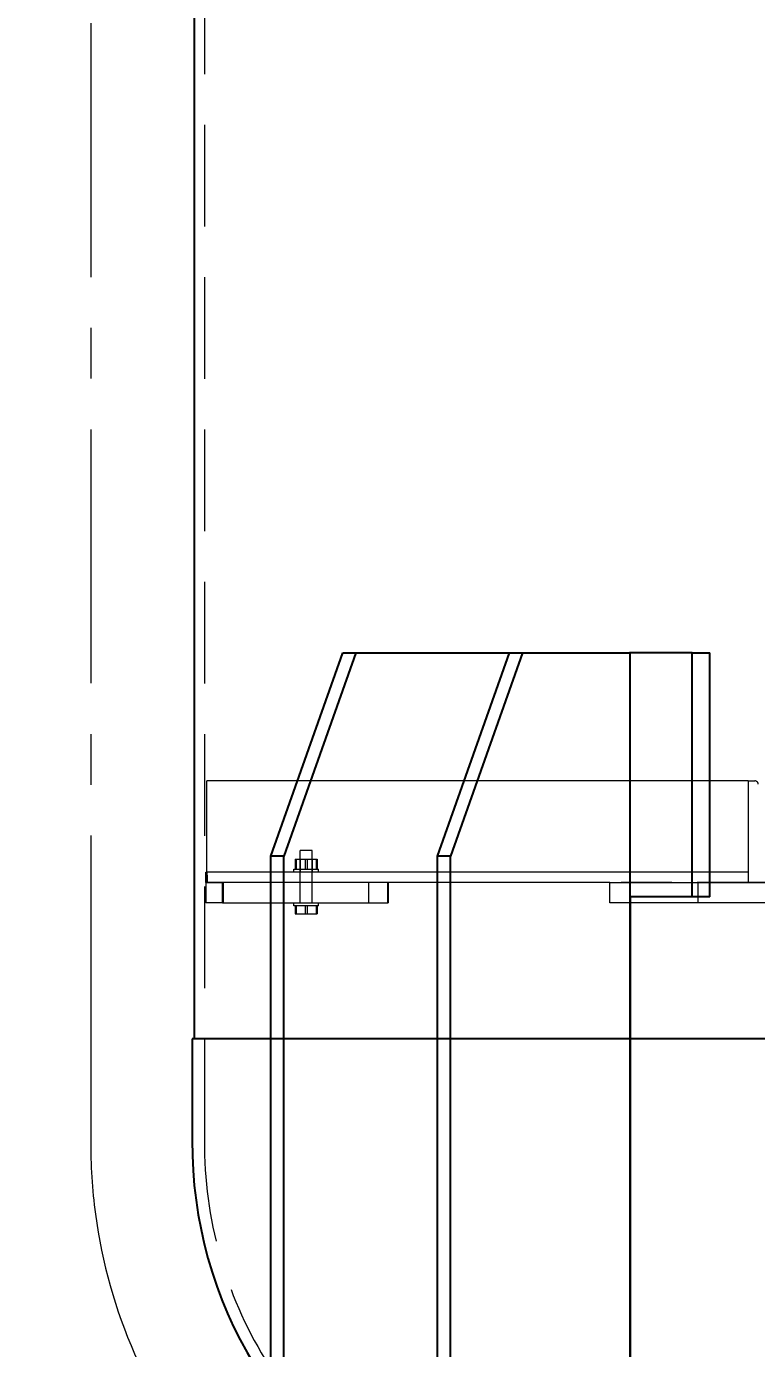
# Model space of a CAD drawing. Header units: millimetres. Extents: x -46397 to 283259, y -8690 to 23983.
# Drawn here: x 8759 to 9119, y 6584 to 7235 of the extents above; entities that cross this region are included whole.
import ezdxf

# ---------------------------------------------------------------- set-up
doc = ezdxf.new("R2010")
doc.units = ezdxf.units.MM
doc.linetypes.add('CENTER', pattern=[2, 1.25, -0.25, 0.25, -0.25])
doc.linetypes.add('HIDDENX2', pattern=[0.75, 0.5, -0.25])
doc.layers.get('Defpoints').update_dxf_attribs({"lineweight": 0})
for name, color, linetype, lineweight in [('DUONGCHINH', 7, 'Continuous', 25), ('DUONGTAM', 1, 'CENTER', 0), ('PHANTOM 2', 8, 'Continuous', 0)]:
    doc.layers.add(name, color=color, linetype=linetype, lineweight=lineweight)
doc.styles.add('GHI CHÚ 1', font='isocp_IV25.ttf', dxfattribs={"width": 0.8})
doc.dimstyles.new('1-30SCALE', dxfattribs={"dimtxt": 75, "dimasz": 75, "dimexe": 37.5, "dimexo": 30, "dimgap": 30, "dimtad": 1, "dimtoh": 1, "dimdec": 0, "dimdsep": 46, "dimtxsty": 'GHI CHÚ 1', "dimcen": 0.09, "dimclrd": 256, "dimclre": 256, "dimclrt": 2, "dimadec": 0, "dimazin": 0, "dimtfac": 1, "dimtdec": 0, "dimtofl": 0, "dimtmove": 0, "dimatfit": 3, "dimfxl": 1, "dimlwd": 0, "dimlwe": 0, "dimarcsym": 0})

# ---------------------------------------------------------------- blocks, each defined once
blk = doc.blocks.new('A$C3d023de0')
at = {"color": 3, "linetype": 'HIDDENX2', "lineweight": 0, "ltscale": 100, "extrusion": (0, 1, 0)}
blk.add_line((-600, 1954.61), (-600, 454.61), dxfattribs=at)
at = {"color": 3, "linetype": 'HIDDENX2', "lineweight": 0, "ltscale": 100}
blk.add_lwpolyline([(-600, 454.61), (-600, 404.6, 0.284518), (-488.32, 221.3, 0.238987), (488.32, 221.3, 0.284518), (600, 404.6), (600, 454.61)], format="xyb", dxfattribs=at)
at = {"layer": 'DUONGCHINH', "color": 2, "ltscale": 10, "extrusion": (0, 1, 0)}
for p in [(-605, 1954.61), (605, 454.61)]:
    blk.add_line(p, (-605, 454.61), dxfattribs=at)
at = {"layer": 'DUONGCHINH', "color": 2, "ltscale": 10}
blk.add_lwpolyline([(-606, 454.61), (-606, 404.62, 0.28449), (-491.03, 215.95, 0.238987), (491.03, 215.95, 0.28449), (606, 404.62), (606, 454.61)], format="xyb", close=True, dxfattribs=at)
blk = doc.blocks.new('A$C06888fbc')
at = {"color": 150, "linetype": 'Continuous', "lineweight": 0, "ltscale": 10, "extrusion": (0, 1, 0)}
for p, q in [((-332.33, 581.61), (-598.87, 581.61)), ((-332.33, 581.61), (-329, 581.61)), ((-332.33, 581.61), (-332.33, 531.61)), ((-546.91, 547.36), (-552.91, 547.36)), ((-552.91, 543.11), (-552.91, 547.36)), ((-546.91, 543.11), (-546.91, 547.36)), ((-555.32, 543.11), (-550.43, 543.11)), ((-555.32, 543.11), (-555.32, 538.11)), ((-550.43, 543.11), (-545.01, 543.11)), ((-550.43, 543.11), (-550.43, 538.11)), ((-545.01, 543.11), (-544.49, 543.11)), ((-545.01, 543.11), (-545.01, 538.11)), ((-544.49, 543.11), (-544.49, 538.11)), ((-599.26, 531.61), (-599.26, 536.61)), ((-332.33, 536.61), (-598.8, 536.61)), ((-555.91, 538.11), (-543.91, 538.11)), ((-555.91, 536.61), (-555.91, 538.11)), ((-543.91, 536.61), (-543.91, 538.11)), ((-599.26, 531.62), (-591.09, 531.62)), ((-599.26, 531.62), (-599.26, 521.62)), ((-509.78, 531.62), (-591.09, 531.62)), ((-591.09, 521.62), (-591.09, 531.62)), ((-509.78, 521.62), (-509.78, 531.62)), ((-400.48, 531.61), (-509.78, 531.61)), ((-509.32, 521.62), (-509.32, 531.61)), ((-400.48, 521.62), (-400.48, 531.62)), ((-400.48, 531.62), (-332.33, 531.62)), ((-282.33, 531.61), (-332.33, 531.61)), ((-591.09, 521.62), (-599.26, 521.62)), ((-591.09, 521.62), (-509.78, 521.62)), ((-555.91, 520.12), (-555.91, 521.62)), ((-543.91, 520.12), (-543.91, 521.62)), ((-509.32, 521.62), (-509.78, 521.62)), ((-231.57, 521.62), (-400.48, 521.62)), ((-543.91, 520.12), (-555.91, 520.12)), ((-555.32, 520.12), (-555.32, 516.12)), ((-555.32, 516.12), (-550.43, 516.12)), ((-550.43, 520.12), (-550.43, 516.12)), ((-550.43, 516.12), (-545.01, 516.12)), ((-545.01, 520.12), (-545.01, 516.12)), ((-545.01, 516.12), (-544.49, 516.12)), ((-544.49, 520.12), (-544.49, 516.12))]:
    blk.add_line(p, q, dxfattribs=at)
at = {"color": 1, "linetype": 'HIDDENX2', "lineweight": 0, "ltscale": 50, "extrusion": (0, 1, 0)}
for p, q in [((-554.8, 543.11), (-554.8, 538.11)), ((-552.91, 521.62), (-552.91, 543.11)), ((-552.91, 543.11), (-552.91, 536.61)), ((-549.39, 543.11), (-549.39, 538.11)), ((-546.91, 521.62), (-546.91, 543.11)), ((-546.91, 543.11), (-546.91, 536.61)), ((-543.91, 536.61), (-555.91, 536.61)), ((-555.91, 536.61), (-555.91, 536.61)), ((-543.91, 536.61), (-543.91, 536.61)), ((-509.78, 531.61), (-598.73, 531.61)), ((-590.64, 521.62), (-590.64, 531.62)), ((-519.26, 531.62), (-519.26, 521.62)), ((-509.32, 531.62), (-509.78, 531.62)), ((-509.32, 531.61), (-509.32, 531.62)), ((-332.33, 531.61), (-400.48, 531.61)), ((-356.95, 521.62), (-356.95, 531.62)), ((-332.33, 531.62), (-282.33, 531.62)), ((-555.91, 521.62), (-543.91, 521.62)), ((-555.91, 521.62), (-555.91, 521.62)), ((-543.91, 521.62), (-543.91, 521.62)), ((-554.8, 520.12), (-554.8, 516.12)), ((-549.39, 520.12), (-549.39, 516.12))]:
    blk.add_line(p, q, dxfattribs=at)
at = {"color": 150, "linetype": 'Continuous', "lineweight": 0, "ltscale": 10}
for points, knots in [([(-598.87, 581.61), (-598.87, 581.61), (-598.87, 581.61), (-598.88, 581.61), (-598.88, 581.6), (-598.89, 581.53), (-598.9, 581.48), (-598.91, 581.29), (-598.91, 581.14), (-598.92, 580.81), (-598.93, 580.62), (-598.93, 580.27), (-598.93, 580.11), (-598.93, 579.94)], [4.537418, 4.537418, 4.537418, 4.537418, 4.540215, 4.540215, 4.920362, 4.920362, 5.399342, 5.399342, 6.064077, 6.064077, 6.674933, 6.674933, 7.168212, 7.168212, 7.168212, 7.168212]), ([(-327.33, 579.94), (-327.33, 580.05), (-327.34, 580.16), (-327.38, 580.37), (-327.41, 580.47), (-327.49, 580.67), (-327.54, 580.76), (-327.66, 580.94), (-327.72, 581.01), (-327.86, 581.17), (-327.95, 581.25), (-328.14, 581.38), (-328.24, 581.44), (-328.56, 581.57), (-328.79, 581.61), (-329, 581.61)], [0, 0, 0, 0, 0.312011, 0.312011, 0.624021, 0.624021, 0.936032, 0.936032, 1.248043, 1.248043, 1.627769, 1.627769, 2.007495, 2.007495, 2.766948, 2.766948, 2.766948, 2.766948]), ([(-598.93, 542.11), (-598.93, 541.95), (-598.93, 541.79), (-598.93, 540.91), (-598.94, 540.2), (-598.96, 538.92), (-598.98, 538.35), (-599.01, 537.49), (-599.02, 537.18), (-599.05, 536.81), (-599.06, 536.7), (-599.08, 536.63), (-599.08, 536.61), (-599.09, 536.61), (-599.09, 536.61), (-599.09, 536.61)], [19.375768, 19.375768, 19.375768, 19.375768, 19.860468, 19.860468, 22.043366, 22.043366, 24.21338, 24.21338, 26.058816, 26.058816, 27.423408, 27.423408, 28.023898, 28.023898, 28.037872, 28.037872, 28.037872, 28.037872]), ([(-598.8, 536.61), (-598.8, 536.61), (-598.8, 536.61), (-598.8, 536.61), (-598.79, 536.6), (-598.78, 536.53), (-598.77, 536.47), (-598.76, 536.28), (-598.75, 536.13), (-598.74, 535.8), (-598.74, 535.61), (-598.73, 535.26), (-598.73, 535.1), (-598.73, 534.94)], [4.515441, 4.515441, 4.515441, 4.515441, 4.524921, 4.524921, 4.90607, 4.90607, 5.388346, 5.388346, 6.053302, 6.053302, 6.664672, 6.664672, 7.146502, 7.146502, 7.146502, 7.146502])]:
    blk.add_open_spline(points, degree=3, knots=knots, dxfattribs=at)
for points in [[(-598.93, 579.94), (-598.93, 567.33), (-598.93, 554.72), (-598.93, 542.11)], [(-599.26, 536.61), (-599.26, 536.61), (-599.11, 536.61), (-598.8, 536.61)], [(-598.73, 534.94), (-598.73, 533.83), (-598.73, 532.72), (-598.73, 531.61)], [(-598.73, 531.61), (-599.08, 531.61), (-599.26, 531.61), (-599.26, 531.61)]]:
    blk.add_open_spline(points, degree=3, dxfattribs=at)
at = {"color": 1, "linetype": 'HIDDENX2', "lineweight": 0, "ltscale": 50}
blk.add_open_spline([(-598.74, 531.61), (-598.74, 548.28), (-598.74, 564.95), (-598.74, 581.61)], degree=3, dxfattribs=at)
blk = doc.blocks.new('sd2-5')
at = {"layer": 'DUONGCHINH', "ltscale": 10, "extrusion": (6.89019e-16, 1, 0)}
for p, q in [((-188.11, 621.61), (-152.75, 721.61)), ((-146.39, 721.61), (-181.74, 621.61)), ((-152.75, 721.61), (-146.67, 721.61)), ((-146.67, 721.61), (-145.79, 721.61)), ((-145.79, 721.61), (-134.47, 721.61)), ((-134.47, 721.61), (-71.01, 721.61)), ((-106.08, 621.61), (-70.73, 721.61)), ((-64.36, 721.61), (-99.72, 621.61)), ((-71.01, 721.61), (-64.64, 721.61)), ((-64.64, 721.61), (-11.61, 721.61)), ((19.31, 721.61), (-11.61, 721.61)), ((-11.33, 12), (-11.33, 721.61)), ((19.31, 721.61), (27.91, 721.61)), ((19.31, 601.61), (19.31, 721.61)), ((27.91, 601.61), (27.91, 721.61)), ((-188.11, 12), (-188.11, 621.61)), ((-181.74, 621.61), (-188.11, 621.61)), ((-181.74, 12), (-181.74, 621.61)), ((-106.08, 12), (-106.08, 621.61)), ((-99.72, 621.61), (-106.08, 621.61)), ((-99.72, 12), (-99.72, 621.61)), ((19.31, 601.61), (-11.61, 601.61)), ((-11.33, 601.61), (-11.33, 12)), ((27.91, 601.61), (19.31, 601.61))]:
    blk.add_line(p, q, dxfattribs=at)
blk = doc.blocks.new('*D1642')
at = {"layer": 'Defpoints', "color": 0, "transparency": 16777216}
for p in [(8247.77, 8741.79), (9207.84, 8741.79, -1.5), (8836.73, 6204.56, -1.5)]:
    blk.add_point(p, dxfattribs=at)
at = {"layer": 'PHANTOM 2', "linetype": 'Continuous', "lineweight": 0, "transparency": 16777216}
for p, q in [((9177.84, 8741.79), (8217.77, 8741.79)), ((8247.77, 6294.56), (8247.77, 8651.79)), ((8806.73, 6204.56), (8217.77, 6204.56))]:
    blk.add_line(p, q, dxfattribs=at)
at = {"layer": 'PHANTOM 2', "transparency": 16777216}
for points in [[(8232.77, 8651.79), (8262.77, 8651.79), (8247.77, 8741.79)], [(8232.77, 6294.56), (8262.77, 6294.56), (8247.77, 6204.56)]]:
    blk.add_solid(points, dxfattribs=at)
at = {"layer": 'PHANTOM 2', "color": 2, "transparency": 16777216, "insert": (8168.41, 7473.17), "char_height": 95, "attachment_point": 5, "rotation": 90, "style": 'GHI CHÚ 1'}
blk.add_mtext('2537', dxfattribs=at)

msp = doc.modelspace()

# ---------------------------------------------------------------- linework, layer by layer
at = {"layer": 'DUONGTAM', "color": 5, "lineweight": 0, "ltscale": 100, "elevation": -1.5}
msp.add_lwpolyline([(8790.84, 8236.24), (8790.84, 6736.24), (8790.84, 6686.41, 0.284296), (8933.19, 6452.98, 0.238987), (9960.48, 6452.98, 0.284296), (10102.84, 6686.41), (10102.84, 6736.24), (10102.84, 8236.24), (10102.84, 8286.06, 0.284296), (9960.48, 8519.5, 0.238987), (8933.19, 8519.5, 0.284296), (8790.84, 8286.06)], format="xyb", close=True, dxfattribs=at)

# ---------------------------------------------------------------- block references
for name, p in [('A$C3d023de0', (9446.84, 6281.56, -1.5)), ('A$C06888fbc', (9446.84, 6281.56, -1.5)), ('sd2-5', (9067.72, 6204.56, -1.5))]:
    msp.add_blockref(name, p)

# ---------------------------------------------------------------- dimensions: what is measured, and where the dimension line sits
at = {"layer": 'PHANTOM 2'}
dim = msp.add_linear_dim(base=(8247.77, 8741.79), p1=(8836.73, 6204.56, -1.5), p2=(9207.84, 8741.79, -1.5), angle=90, dimstyle='1-30SCALE', override={"dimtxt": 95, "dimasz": 90, "dimexe": 30, "dimtmove": 1}, dxfattribs=at)
dim.commit()
dim.dimension.update_dxf_attribs({"geometry": '*D1642', "text_midpoint": (8168.41, 7473.17)})

doc.saveas('drawing.dxf')
